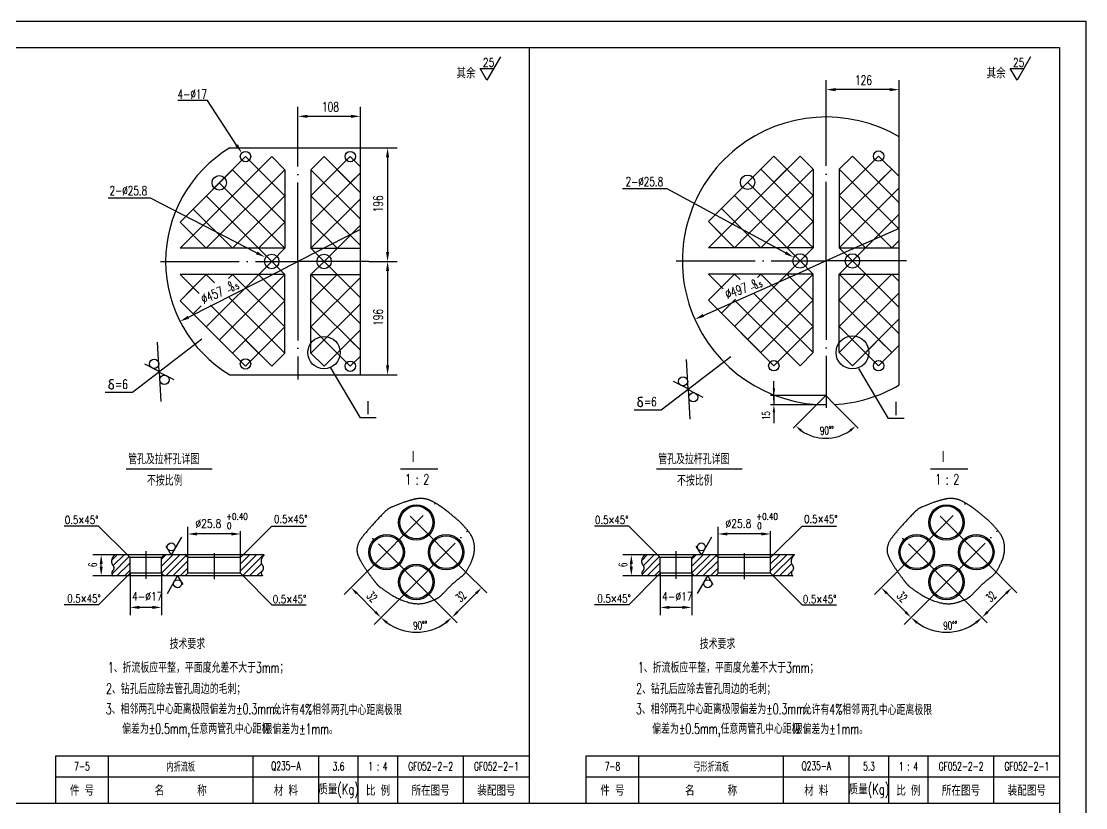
# Model space of a CAD drawing. Extents: x -1168 to 1459, y 189 to 1542.
# Drawn here: x 1036.3 to 1440.9, y 1243.3 to 1542 of the extents above; entities that cross this region are included whole.
import ezdxf
from ezdxf.enums import TextEntityAlignment as Align

# ---------------------------------------------------------------- set-up
doc = ezdxf.new("R2010")
doc.units = 0
doc.header["$MEASUREMENT"] = 0
doc.linetypes.add('DASHDOT-M', pattern=[36, 30, -3, 0, -3])
doc.linetypes.add('DIVIDE-M', pattern=[39, 30, -3, 0, -3, 0, -3])
doc.layers.get('0').update_dxf_attribs({"linetype": 'CONTINUOUS'})
for name, color, linetype in [('CDR_DWG1', 4, 'CONTINUOUS'), ('CDR_DWG2', 2, 'CONTINUOUS'), ('CDR_DWG3', 1, 'DASHDOT-M'), ('CDR_DWG4', 3, 'DIVIDE-M')]:
    doc.layers.add(name, color=color, linetype=linetype)
doc.styles.add('HZ', font='romans', dxfattribs={"width": 0.7, "bigfont": 'hz'})

# ---------------------------------------------------------------- blocks, each defined once
blk = doc.blocks.new('SY', base_point=(289.2, -51.1))
blk.add_circle((289.2, -51.1), 9)

msp = doc.modelspace()

# ---------------------------------------------------------------- linework, layer by layer
for p, q in [((599.9, 1542.01), (1440.9, 1542.01)), ((1440.9, 1542.01), (1440.9, 948.01)), ((1229.4, 1532.01), (1229.4, 1245.01)), ((1342.26, 1507.9), (1342.26, 1519.65)), ((1369.98, 1498.11), (1369.98, 1519.65)), ((1366.38, 1516.05), (1345.86, 1516.05)), ((1107.05, 1511.88), (1095.78, 1511.88)), ((1118.17, 1494.99), (1107.05, 1511.88)), ((1141.44, 1495.59), (1141.44, 1509.51)), ((1165.2, 1493.91), (1165.2, 1509.51)), ((1161.6, 1505.91), (1145.04, 1505.91)), ((1165.2, 1493.91), (1179.14, 1493.91)), ((1096.64, 1455.77), (1131.49, 1490.62)), ((1096.64, 1465.73), (1121.53, 1490.62)), ((1136.46, 1475.68), (1121.53, 1490.62)), ((1136.46, 1485.64), (1131.49, 1490.62)), ((1146.42, 1485.64), (1151.4, 1490.62)), ((1146.42, 1475.68), (1161.35, 1490.62)), ((1165.2, 1476.81), (1151.4, 1490.62)), ((1165.2, 1486.77), (1161.35, 1490.62)), ((1175.54, 1490.31), (1175.54, 1454.39)), ((1297.46, 1455.97), (1332.31, 1490.82)), ((1297.46, 1465.93), (1322.35, 1490.82)), ((1337.28, 1475.88), (1322.35, 1490.82)), ((1337.28, 1485.84), (1332.31, 1490.82)), ((1347.24, 1475.88), (1362.17, 1490.82)), ((1347.24, 1485.84), (1352.22, 1490.82)), ((1369.98, 1473.05), (1352.22, 1490.82)), ((1369.98, 1483.01), (1362.17, 1490.82)), ((1106.6, 1455.77), (1136.46, 1485.64)), ((1136.46, 1465.73), (1116.55, 1485.64)), ((1165.2, 1466.86), (1146.42, 1485.64)), ((1307.42, 1455.97), (1337.28, 1485.84)), ((1337.28, 1465.93), (1317.37, 1485.84)), ((1347.24, 1465.93), (1367.15, 1485.84)), ((1369.98, 1463.1), (1347.24, 1485.84)), ((1146.42, 1465.73), (1165.2, 1484.51)), ((1337.28, 1455.97), (1312.39, 1480.86)), ((1136.46, 1455.77), (1111.57, 1480.66)), ((1281.87, 1478.41), (1264.84, 1478.41)), ((1326.75, 1454.07), (1281.87, 1478.41)), ((1347.24, 1455.97), (1369.98, 1478.71)), ((1085.38, 1474.88), (1069.34, 1474.88)), ((1125.78, 1454.06), (1085.38, 1474.88)), ((1131.49, 1450.79), (1106.6, 1475.68)), ((1116.55, 1455.77), (1136.46, 1475.68)), ((1165.2, 1456.9), (1146.42, 1475.68)), ((1146.42, 1455.77), (1165.2, 1474.55)), ((1332.31, 1450.99), (1307.42, 1475.88)), ((1317.37, 1455.97), (1337.28, 1475.88)), ((1367.15, 1455.97), (1347.24, 1475.88)), ((1116.55, 1455.77), (1101.62, 1470.7)), ((1317.37, 1455.97), (1302.44, 1470.9)), ((1352.22, 1450.99), (1369.98, 1468.76)), ((1106.6, 1455.77), (1096.64, 1465.73)), ((1126.51, 1455.77), (1136.46, 1465.73)), ((1156.38, 1455.77), (1146.42, 1465.73)), ((1307.42, 1455.97), (1297.46, 1465.93)), ((1327.33, 1455.97), (1337.28, 1465.93)), ((1357.2, 1455.97), (1347.24, 1465.93)), ((1165.2, 1462.89), (1147.59, 1453.92)), ((1151.4, 1450.79), (1165.2, 1464.6)), ((1369.98, 1463.31), (1348.74, 1453.87)), ((1367.15, 1455.97), (1369.98, 1458.8)), ((1131.49, 1450.79), (1136.46, 1455.77)), ((1147.59, 1453.92), (1135.29, 1447.66)), ((1151.4, 1450.79), (1146.42, 1455.77)), ((1332.31, 1450.99), (1337.28, 1455.97)), ((1348.74, 1453.87), (1335.78, 1448.11)), ((1352.22, 1450.99), (1347.24, 1455.97)), ((1131.49, 1450.79), (1106.6, 1425.9)), ((1131.49, 1450.79), (1136.46, 1445.81)), ((1151.4, 1450.79), (1146.42, 1445.81)), ((1151.4, 1450.79), (1165.2, 1436.99)), ((1168.42, 1450.79), (1179.14, 1450.79)), ((1168.42, 1450.79), (1179.14, 1450.79)), ((1332.31, 1450.99), (1307.42, 1426.1)), ((1332.31, 1450.99), (1337.28, 1446.01)), ((1352.22, 1450.99), (1347.24, 1446.01)), ((1352.22, 1450.99), (1369.98, 1433.23)), ((1096.64, 1445.81), (1103.88, 1438.57)), ((1106.6, 1445.81), (1096.64, 1435.86)), ((1099.85, 1429.62), (1135.29, 1447.66)), ((1106.6, 1445.81), (1109.81, 1442.6)), ((1136.46, 1445.81), (1111.57, 1420.92)), ((1116.55, 1445.81), (1115.02, 1444.28)), ((1116.55, 1445.81), (1136.46, 1425.9)), ((1126.51, 1445.81), (1136.46, 1435.86)), ((1146.42, 1445.81), (1165.2, 1427.03)), ((1156.38, 1445.81), (1146.42, 1435.86)), ((1165.2, 1444.68), (1146.42, 1425.9)), ((1175.54, 1447.19), (1175.54, 1411.27)), ((1295.59, 1430.26), (1335.78, 1448.11)), ((1307.42, 1446.01), (1297.46, 1436.06)), ((1297.46, 1446.01), (1303.13, 1440.35)), ((1307.42, 1446.01), (1309.52, 1443.91)), ((1337.28, 1446.01), (1312.39, 1421.12)), ((1317.37, 1446.01), (1316.1, 1444.74)), ((1317.37, 1446.01), (1337.28, 1426.1)), ((1327.33, 1446.01), (1337.28, 1436.06)), ((1367.15, 1446.01), (1347.24, 1426.1)), ((1347.24, 1446.01), (1369.98, 1423.27)), ((1357.2, 1446.01), (1347.24, 1436.06)), ((1367.15, 1446.01), (1369.98, 1443.18)), ((1115.05, 1437.36), (1136.46, 1415.95)), ((1307.76, 1436.4), (1302.44, 1431.08)), ((1314.69, 1438.74), (1337.28, 1416.15)), ((1369.98, 1438.89), (1347.24, 1416.15)), ((1096.64, 1435.86), (1121.53, 1410.97)), ((1104.71, 1433.97), (1101.62, 1430.88)), ((1108.22, 1434.23), (1131.49, 1410.97)), ((1136.46, 1435.86), (1116.55, 1415.95)), ((1146.42, 1435.86), (1165.2, 1417.08)), ((1165.2, 1434.73), (1146.42, 1415.95)), ((1297.46, 1436.06), (1322.35, 1411.17)), ((1307.42, 1436.06), (1332.31, 1411.17)), ((1337.28, 1436.06), (1317.37, 1416.15)), ((1347.24, 1436.06), (1367.15, 1416.15)), ((1369.98, 1428.93), (1352.22, 1411.17)), ((1136.46, 1425.9), (1121.53, 1410.97)), ((1146.42, 1425.9), (1161.35, 1410.97)), ((1165.2, 1424.77), (1151.4, 1410.97)), ((1337.28, 1426.1), (1322.35, 1411.17)), ((1347.24, 1426.1), (1362.17, 1411.17)), ((1104.92, 1421.25), (1078.54, 1400.96)), ((1088.76, 1408.99), (1088.15, 1420.14)), ((1337.28, 1416.15), (1332.31, 1411.17)), ((1347.24, 1416.15), (1352.22, 1411.17)), ((1369.98, 1418.98), (1362.17, 1411.17)), ((1136.46, 1415.95), (1131.49, 1410.97)), ((1146.42, 1415.95), (1151.4, 1410.97)), ((1165.2, 1414.82), (1161.35, 1410.97)), ((1305.97, 1414.6), (1279.59, 1394.31)), ((1289.81, 1402.34), (1289.2, 1413.49)), ((1088.76, 1408.99), (1083.23, 1411.8)), ((1088.78, 1408.73), (1094.31, 1405.92)), ((1088.78, 1408.73), (1089.39, 1397.58)), ((1153.89, 1410.41), (1165.08, 1391.39)), ((1354.58, 1410.09), (1365.77, 1391.07)), ((1069.79, 1404.02), (1069.67, 1403.8)), ((1070.02, 1404.21), (1069.79, 1404.02)), ((1069.9, 1405.15), (1069.91, 1405.51)), ((1070.02, 1404.82), (1069.9, 1405.15)), ((1069.91, 1405.51), (1070.04, 1405.69)), ((1070.25, 1404.6), (1070.02, 1404.82)), ((1070.17, 1404.36), (1070.02, 1404.21)), ((1070.04, 1405.69), (1070.33, 1405.88)), ((1070.51, 1404.45), (1070.17, 1404.36)), ((1070.57, 1404.43), (1070.25, 1404.6)), ((1070.33, 1405.88), (1070.57, 1405.92)), ((1070.57, 1405.92), (1071.4, 1405.92)), ((1070.79, 1404.33), (1070.57, 1404.43)), ((1070.97, 1404.21), (1070.79, 1404.33)), ((1071.17, 1404.04), (1070.97, 1404.21)), ((1071.35, 1403.8), (1071.17, 1404.04)), ((1165.2, 1407.67), (1179.14, 1407.67)), ((1289.81, 1402.34), (1284.28, 1405.15)), ((1322.39, 1398.06), (1322.39, 1405.31)), ((1078.54, 1400.96), (1068.2, 1400.96)), ((1069.67, 1403.8), (1069.58, 1403.56)), ((1069.58, 1403.56), (1069.62, 1403.03)), ((1069.62, 1403.03), (1069.65, 1402.86)), ((1069.65, 1402.86), (1069.82, 1402.63)), ((1069.82, 1402.63), (1070.08, 1402.46)), ((1070.08, 1402.46), (1070.46, 1402.34)), ((1070.46, 1402.34), (1070.83, 1402.38)), ((1070.83, 1402.38), (1071.13, 1402.5)), ((1071.13, 1402.5), (1071.35, 1402.77)), ((1071.37, 1403.47), (1071.35, 1403.8)), ((1071.35, 1402.77), (1071.37, 1403.47)), ((1289.83, 1402.08), (1290.44, 1390.93)), ((1289.83, 1402.08), (1295.36, 1399.27)), ((1270.71, 1397.15), (1270.63, 1396.91)), ((1270.63, 1396.91), (1270.67, 1396.38)), ((1270.67, 1396.38), (1270.7, 1396.21)), ((1270.7, 1396.21), (1270.87, 1395.99)), ((1270.84, 1397.37), (1270.71, 1397.15)), ((1271.07, 1397.56), (1270.84, 1397.37)), ((1270.87, 1395.99), (1271.13, 1395.81)), ((1270.94, 1398.5), (1270.96, 1398.86)), ((1271.07, 1398.17), (1270.94, 1398.5)), ((1270.96, 1398.86), (1271.09, 1399.05)), ((1271.3, 1397.95), (1271.07, 1398.17)), ((1271.22, 1397.71), (1271.07, 1397.56)), ((1271.09, 1399.05), (1271.37, 1399.23)), ((1271.56, 1397.8), (1271.22, 1397.71)), ((1271.62, 1397.78), (1271.3, 1397.95)), ((1271.37, 1399.23), (1271.62, 1399.27)), ((1271.62, 1399.27), (1272.45, 1399.27)), ((1271.83, 1397.68), (1271.62, 1397.78)), ((1272.02, 1397.56), (1271.83, 1397.68)), ((1271.88, 1395.73), (1272.18, 1395.85)), ((1272.22, 1397.39), (1272.02, 1397.56)), ((1272.18, 1395.85), (1272.39, 1396.12)), ((1272.39, 1397.15), (1272.22, 1397.39)), ((1272.42, 1396.82), (1272.39, 1397.15)), ((1272.39, 1396.12), (1272.42, 1396.82)), ((1342.07, 1399.8), (1321.14, 1399.8)), ((1330.47, 1396.32), (1321.14, 1396.32)), ((1322.39, 1399.8), (1322.39, 1396.32)), ((1338.71, 1396.43), (1329.73, 1387.45)), ((1342.07, 1396.32), (1330.47, 1396.32)), ((1345.44, 1396.43), (1354.42, 1387.45)), ((1279.59, 1394.31), (1269.25, 1394.31)), ((1271.13, 1395.81), (1271.5, 1395.69)), ((1271.5, 1395.69), (1271.88, 1395.73)), ((1322.39, 1393.52), (1322.39, 1389.41)), ((1171.23, 1391.39), (1165.08, 1391.39)), ((1371.92, 1391.07), (1365.77, 1391.07)), ((1065.69, 1350.28), (1052.64, 1350.28)), ((1076.64, 1339.34), (1065.69, 1350.28)), ((1099.64, 1338.34), (1099.64, 1350.02)), ((1119.64, 1338.34), (1119.64, 1348.33)), ((1120.64, 1339.34), (1131.58, 1350.28)), ((1131.58, 1350.28), (1144.63, 1350.28)), ((1267.19, 1350.28), (1254.14, 1350.28)), ((1278.14, 1339.34), (1267.19, 1350.28)), ((1301.14, 1338.34), (1301.14, 1350.02)), ((1321.14, 1338.34), (1321.14, 1348.33)), ((1322.14, 1339.34), (1333.08, 1350.28)), ((1333.08, 1350.28), (1346.13, 1350.28)), ((1116.14, 1347.26), (1103.14, 1347.26)), ((1317.64, 1347.26), (1304.64, 1347.26)), ((1071.85, 1339.34), (1063.48, 1339.34)), ((1072.73, 1339.34), (1070.64, 1337.24)), ((1075.38, 1339.34), (1071.26, 1335.22)), ((1096.6, 1339.34), (1089.6, 1332.34)), ((1091.29, 1339.34), (1089.64, 1337.68)), ((1093.95, 1339.34), (1089.64, 1335.03)), ((1099.09, 1339.34), (1090.18, 1339.34)), ((1125.77, 1339.34), (1119.64, 1333.21)), ((1123.11, 1339.34), (1119.64, 1335.86)), ((1128.42, 1339.34), (1120.53, 1331.45)), ((1273.35, 1339.34), (1264.98, 1339.34)), ((1274.23, 1339.34), (1272.14, 1337.24)), ((1276.88, 1339.34), (1272.76, 1335.22)), ((1298.1, 1339.34), (1291.1, 1332.34)), ((1295.45, 1339.34), (1291.14, 1335.03)), ((1292.79, 1339.34), (1291.14, 1337.68)), ((1327.27, 1339.34), (1321.14, 1333.21)), ((1324.61, 1339.34), (1321.14, 1335.86)), ((1330.18, 1339.34), (1321.68, 1339.34)), ((1329.92, 1339.34), (1322.03, 1331.45)), ((1066.68, 1334.84), (1066.68, 1335.84)), ((1077.34, 1338.64), (1070.75, 1332.05)), ((1077.64, 1336.29), (1072.69, 1331.34)), ((1098.94, 1339.03), (1091.25, 1331.34)), ((1099.64, 1337.07), (1093.9, 1331.34)), ((1127.63, 1335.9), (1123.07, 1331.34)), ((1268.18, 1334.84), (1268.18, 1335.84)), ((1278.84, 1338.64), (1272.25, 1332.05)), ((1279.14, 1336.29), (1274.19, 1331.34)), ((1300.44, 1339.03), (1292.75, 1331.34)), ((1301.14, 1337.07), (1295.4, 1331.34)), ((1329.13, 1335.9), (1324.57, 1331.34)), ((1071.2, 1331.34), (1063.48, 1331.34)), ((1076.64, 1331.34), (1065.69, 1320.39)), ((1077.64, 1333.46), (1075.52, 1331.34)), ((1077.64, 1332.34), (1077.64, 1316.36)), ((1089.64, 1332.34), (1089.64, 1316.36)), ((1099.64, 1334.24), (1096.73, 1331.34)), ((1120.64, 1331.34), (1131.58, 1320.39)), ((1128.07, 1333.51), (1125.9, 1331.34)), ((1168.69, 1333.84), (1159.09, 1324.24)), ((1204.58, 1333.56), (1213.27, 1324.87)), ((1272.7, 1331.34), (1264.98, 1331.34)), ((1278.14, 1331.34), (1267.19, 1320.39)), ((1279.14, 1333.46), (1277.02, 1331.34)), ((1279.14, 1332.34), (1279.14, 1316.36)), ((1291.14, 1332.34), (1291.14, 1316.36)), ((1301.14, 1334.24), (1298.23, 1331.34)), ((1322.14, 1331.34), (1333.08, 1320.39)), ((1329.57, 1333.51), (1327.4, 1331.34)), ((1370.19, 1333.84), (1360.59, 1324.24)), ((1406.08, 1333.56), (1414.77, 1324.87)), ((1170.88, 1317.64), (1163.81, 1324.71)), ((1202.12, 1317.66), (1209.19, 1324.73)), ((1372.38, 1317.64), (1365.31, 1324.71)), ((1403.62, 1317.66), (1410.69, 1324.73)), ((1065.69, 1320.39), (1052.64, 1320.39)), ((1086.14, 1319.36), (1081.14, 1319.36)), ((1131.58, 1320.39), (1144.63, 1320.39)), ((1180.01, 1322.53), (1170.4, 1312.93)), ((1193.26, 1322.24), (1201.95, 1313.55)), ((1267.19, 1320.39), (1254.14, 1320.39)), ((1287.64, 1319.36), (1282.64, 1319.36)), ((1333.08, 1320.39), (1346.13, 1320.39)), ((1381.51, 1322.53), (1371.9, 1312.93)), ((1394.76, 1322.24), (1403.45, 1313.55)), ((1049.4, 1255.01), (1229.4, 1255.01)), ((1251.01, 1255.01), (1431.01, 1255.01)), ((624.9, 1245.01), (1430.9, 1245.01))]:
    msp.add_line(p, q)
for points in [[(1218.44, 1528.53), (1213.29, 1519.61), (1210.71, 1524.07), (1215.86, 1524.07)], [(1419.94, 1528.53), (1414.79, 1519.61), (1412.21, 1524.07), (1417.36, 1524.07)], [(1097.16, 1346.01), (1093.31, 1339.34), (1091.39, 1342.67)], [(1298.66, 1346.01), (1294.81, 1339.34), (1292.89, 1342.67)], [(1091.88, 1324.67), (1095.73, 1331.34), (1097.66, 1328)], [(1293.38, 1324.67), (1297.23, 1331.34), (1299.16, 1328)]]:
    msp.add_lwpolyline(points)
for centre, radius in [((1151.38, 1416.16), 6.13), ((1352.25, 1416.23), 6.25), ((1086.81, 1411.88), 1.75), ((1090.73, 1405.84), 1.75), ((1287.86, 1405.23), 1.75), ((1291.78, 1399.19), 1.75), ((1093.31, 1342.34), 1.5), ((1294.81, 1342.34), 1.5), ((1095.73, 1328.34), 1.5), ((1297.23, 1328.34), 1.5)]:
    msp.add_circle(centre, radius)
for centre, radius, start, end in [((1342.07, 1399.8), 16.21, 234.91, 305.09), ((1186.49, 1329.01), 19.08, 234.0169, 305.9831), ((1387.99, 1329.01), 19.08, 234.0169, 305.9831)]:
    msp.add_arc(centre, radius, start, end)
for points in [[(1345.86, 1515.45), (1345.86, 1516.65), (1342.26, 1516.05)], [(1366.38, 1515.45), (1366.38, 1516.65), (1369.98, 1516.05)], [(1145.04, 1505.31), (1145.04, 1506.51), (1141.44, 1505.91)], [(1161.6, 1505.31), (1161.6, 1506.51), (1165.2, 1505.91)], [(1118.67, 1495.32), (1117.66, 1494.66), (1120.14, 1491.98)], [(1176.14, 1490.31), (1174.94, 1490.31), (1175.54, 1493.91)], [(1126.05, 1454.59), (1125.5, 1453.53), (1128.97, 1452.41)], [(1176.14, 1454.39), (1174.94, 1454.39), (1175.54, 1450.79)], [(1327.04, 1454.6), (1326.47, 1453.54), (1329.92, 1452.35)], [(1176.14, 1447.19), (1174.94, 1447.19), (1175.54, 1450.79)], [(1100.12, 1429.08), (1099.58, 1430.15), (1096.64, 1427.99)], [(1295.83, 1429.71), (1295.35, 1430.81), (1292.3, 1428.8)], [(1176.14, 1411.27), (1174.94, 1411.27), (1175.54, 1407.67)], [(1321.92, 1402.6), (1322.86, 1402.6), (1322.39, 1399.8)], [(1321.92, 1393.52), (1322.86, 1393.52), (1322.39, 1396.32)], [(1332.46, 1386.18), (1333.06, 1386.89), (1330.61, 1388.34)], [(1351.09, 1386.89), (1351.69, 1386.18), (1353.54, 1388.34)], [(1103.14, 1347.84), (1103.14, 1346.68), (1099.64, 1347.26)], [(1116.14, 1347.84), (1116.14, 1346.68), (1119.64, 1347.26)], [(1304.64, 1347.84), (1304.64, 1346.68), (1301.14, 1347.26)], [(1317.64, 1347.84), (1317.64, 1346.68), (1321.14, 1347.26)], [(1066.1, 1335.84), (1067.27, 1335.84), (1066.68, 1339.34)], [(1267.6, 1335.84), (1268.77, 1335.84), (1268.18, 1339.34)], [(1066.1, 1334.84), (1067.27, 1334.84), (1066.68, 1331.34)], [(1267.6, 1334.84), (1268.77, 1334.84), (1268.18, 1331.34)], [(1164.16, 1325.07), (1163.45, 1324.36), (1161.68, 1326.83)], [(1208.84, 1325.08), (1209.54, 1324.37), (1211.31, 1326.85)], [(1365.66, 1325.07), (1364.95, 1324.36), (1363.18, 1326.83)], [(1410.34, 1325.08), (1411.04, 1324.37), (1412.81, 1326.85)], [(1081.14, 1319.95), (1081.14, 1318.78), (1077.64, 1319.36)], [(1086.14, 1319.95), (1086.14, 1318.78), (1089.64, 1319.36)], [(1282.64, 1319.95), (1282.64, 1318.78), (1279.14, 1319.36)], [(1287.64, 1319.95), (1287.64, 1318.78), (1291.14, 1319.36)], [(1171.23, 1318), (1170.52, 1317.29), (1173, 1315.52)], [(1174.95, 1313.19), (1175.6, 1313.95), (1173, 1315.52)], [(1197.38, 1313.95), (1198.03, 1313.19), (1199.98, 1315.52)], [(1201.76, 1318.01), (1202.47, 1317.3), (1200, 1315.53)], [(1372.73, 1318), (1372.02, 1317.29), (1374.5, 1315.52)], [(1376.45, 1313.19), (1377.1, 1313.95), (1374.5, 1315.52)], [(1398.88, 1313.95), (1399.53, 1313.19), (1401.48, 1315.52)], [(1403.26, 1318.01), (1403.97, 1317.3), (1401.5, 1315.53)]]:
    msp.add_solid(points)
at = {"layer": 'CDR_DWG1'}
for p, q in [((624.9, 1532.01), (1430.9, 1532.01)), ((1430.9, 1532.01), (1430.9, 958.01)), ((1369.98, 1403.87), (1369.98, 1498.11)), ((1115.6, 1493.91), (1165.2, 1493.91)), ((1165.2, 1407.67), (1165.2, 1493.91)), ((1115.6, 1407.67), (1165.2, 1407.67)), ((1342.07, 1399.8), (1338.71, 1396.43)), ((1342.07, 1399.8), (1345.44, 1396.43)), ((1077.09, 1339.34), (1071.85, 1339.34)), ((1077.64, 1338.34), (1076.64, 1339.34)), ((1090.18, 1339.34), (1077.09, 1339.34)), ((1089.64, 1338.34), (1090.64, 1339.34)), ((1099.64, 1338.34), (1098.64, 1339.34)), ((1120.18, 1339.34), (1099.09, 1339.34)), ((1119.64, 1338.34), (1120.64, 1339.34)), ((1128.68, 1339.34), (1120.18, 1339.34)), ((1278.59, 1339.34), (1273.35, 1339.34)), ((1279.14, 1338.34), (1278.14, 1339.34)), ((1291.68, 1339.34), (1278.59, 1339.34)), ((1291.14, 1338.34), (1292.14, 1339.34)), ((1300.59, 1339.34), (1291.68, 1339.34)), ((1301.14, 1338.34), (1300.14, 1339.34)), ((1321.68, 1339.34), (1300.59, 1339.34)), ((1321.14, 1338.34), (1322.14, 1339.34)), ((1077.64, 1332.34), (1077.64, 1338.34)), ((1089.64, 1338.34), (1077.64, 1338.34)), ((1089.64, 1332.34), (1089.64, 1338.34)), ((1099.64, 1332.34), (1099.64, 1338.34)), ((1119.64, 1338.34), (1099.64, 1338.34)), ((1119.64, 1332.34), (1119.64, 1338.34)), ((1279.14, 1332.34), (1279.14, 1338.34)), ((1291.14, 1338.34), (1279.14, 1338.34)), ((1291.14, 1332.34), (1291.14, 1338.34)), ((1321.14, 1338.34), (1301.14, 1338.34)), ((1301.14, 1332.34), (1301.14, 1338.34)), ((1321.14, 1332.34), (1321.14, 1338.34)), ((1128.03, 1331.34), (1071.2, 1331.34)), ((1077.64, 1332.34), (1076.64, 1331.34)), ((1089.64, 1332.34), (1077.64, 1332.34)), ((1089.64, 1332.34), (1090.64, 1331.34)), ((1099.64, 1332.34), (1098.64, 1331.34)), ((1119.64, 1332.34), (1099.64, 1332.34)), ((1119.64, 1332.34), (1120.64, 1331.34)), ((1329.53, 1331.34), (1272.7, 1331.34)), ((1279.14, 1332.34), (1278.14, 1331.34)), ((1291.14, 1332.34), (1279.14, 1332.34)), ((1291.14, 1332.34), (1292.14, 1331.34)), ((1301.14, 1332.34), (1300.14, 1331.34)), ((1321.14, 1332.34), (1301.14, 1332.34)), ((1321.14, 1332.34), (1322.14, 1331.34)), ((1049.4, 1245.01), (1049.4, 1263.01)), ((1049.4, 1263.01), (1229.4, 1263.01)), ((1069.4, 1245.01), (1069.4, 1263.01)), ((1124.4, 1245.01), (1124.4, 1263.01)), ((1149.4, 1245.01), (1149.4, 1263.01)), ((1164.4, 1245.01), (1164.4, 1263.01)), ((1179.4, 1245.01), (1179.4, 1263.01)), ((1204.4, 1245.01), (1204.4, 1263.01)), ((1251.01, 1245.01), (1251.01, 1263.01)), ((1251.01, 1263.01), (1431.01, 1263.01)), ((1271.01, 1245.01), (1271.01, 1263.01)), ((1326.01, 1245.01), (1326.01, 1263.01)), ((1351.01, 1245.01), (1351.01, 1263.01)), ((1366.01, 1245.01), (1366.01, 1263.01)), ((1381.01, 1245.01), (1381.01, 1263.01)), ((1406.01, 1245.01), (1406.01, 1263.01))]:
    msp.add_line(p, q, dxfattribs=at)
for points in [[(1136.46, 1455.77), (1096.64, 1455.77), (1101.62, 1460.75), (1096.64, 1465.73), (1116.55, 1485.64), (1121.53, 1480.66), (1131.49, 1490.62), (1136.46, 1485.64), (1136.46, 1455.77)], [(1165.2, 1484.51), (1161.35, 1480.66), (1151.4, 1490.62), (1146.42, 1485.64), (1146.42, 1455.77)], [(1337.28, 1455.97), (1297.46, 1455.97), (1302.44, 1460.95), (1297.46, 1465.93), (1317.37, 1485.84), (1322.35, 1480.86), (1332.31, 1490.82), (1337.28, 1485.84), (1337.28, 1455.97)], [(1369.98, 1483.01), (1367.15, 1485.84), (1362.17, 1480.86), (1352.22, 1490.82), (1347.24, 1485.84), (1347.24, 1455.97)], [(1146.42, 1455.77), (1165.2, 1455.77)], [(1347.24, 1455.97), (1369.98, 1455.97)], [(1136.46, 1445.81), (1096.64, 1445.81), (1101.62, 1440.84), (1096.64, 1435.86), (1116.55, 1415.95), (1121.53, 1420.92), (1131.49, 1410.97), (1136.46, 1415.95), (1136.46, 1445.81)], [(1165.2, 1417.08), (1161.35, 1420.92), (1151.4, 1410.97), (1146.42, 1415.95), (1146.42, 1445.81)], [(1146.42, 1445.81), (1165.2, 1445.81)], [(1337.28, 1446.01), (1297.46, 1446.01), (1302.44, 1441.04), (1297.46, 1436.06), (1317.37, 1416.15), (1322.35, 1421.12), (1332.31, 1411.17), (1337.28, 1416.15), (1337.28, 1446.01)], [(1347.24, 1446.01), (1369.98, 1446.01)], [(1369.98, 1418.98), (1367.15, 1416.15), (1362.17, 1421.12), (1352.22, 1411.17), (1347.24, 1416.15), (1347.24, 1446.01)]]:
    msp.add_lwpolyline(points, dxfattribs=at)
for centre, radius in [((1121.53, 1490.62), 1.98), ((1161.35, 1490.62), 1.98), ((1111.57, 1480.66), 2.75), ((1312.39, 1480.86), 2.75), ((1131.49, 1450.79), 2.75), ((1151.4, 1450.79), 2.75), ((1332.31, 1450.99), 2.75), ((1352.22, 1450.99), 2.75), ((1121.53, 1411.84), 1.98), ((1161.35, 1410.97), 1.98), ((1186.49, 1351.64), 6.75), ((1186.49, 1351.64), 6.25), ((1387.99, 1351.64), 6.75), ((1387.99, 1351.64), 6.25), ((1175.18, 1340.33), 6.75), ((1175.18, 1340.33), 6.25), ((1197.8, 1340.33), 6.75), ((1197.8, 1340.33), 6.25), ((1376.68, 1340.33), 6.75), ((1376.68, 1340.33), 6.25), ((1399.3, 1340.33), 6.75), ((1399.3, 1340.33), 6.25), ((1186.49, 1329.01), 6.75), ((1186.49, 1329.01), 6.25), ((1387.99, 1329.01), 6.75), ((1387.99, 1329.01), 6.25)]:
    msp.add_circle(centre, radius, dxfattribs=at)
for centre, radius, start, end in [((1342.26, 1450.99), 54.67, 59.533, 266.2789), ((1141.44, 1450.79), 50.27, 120.9331, 239.0669), ((1342.26, 1450.99), 54.67, 273.3488, 300.467)]:
    msp.add_arc(centre, radius, start, end, dxfattribs=at)
at = {"layer": 'CDR_DWG2'}
for p, q in [((1076.21, 1372.03), (1108.83, 1372.03)), ((1180.4, 1372.03), (1194.64, 1372.03)), ((1277.71, 1372.03), (1310.33, 1372.03)), ((1381.9, 1372.03), (1396.14, 1372.03))]:
    msp.add_line(p, q, dxfattribs=at)
at = {"layer": 'CDR_DWG3', "linetype": 'DASHDOT-M'}
for p, q in [((1342.26, 1450.99), (1342.26, 1507.9)), ((1141.44, 1450.79), (1141.44, 1495.59)), ((1089.19, 1450.79), (1141.44, 1450.79)), ((1141.44, 1450.79), (1141.44, 1405.99)), ((1168.42, 1450.79), (1141.44, 1450.79)), ((1285.25, 1450.99), (1342.26, 1450.99)), ((1372.81, 1450.99), (1342.26, 1450.99)), ((1342.26, 1450.99), (1342.26, 1395.21)), ((1167.85, 1333), (1193.8, 1358.95)), ((1205.32, 1332.81), (1179.63, 1358.5)), ((1369.35, 1333), (1395.3, 1358.95)), ((1406.82, 1332.81), (1381.13, 1358.5)), ((1193.26, 1322.24), (1167.47, 1348.03)), ((1180.01, 1322.53), (1206, 1348.53)), ((1394.76, 1322.24), (1368.97, 1348.03)), ((1381.51, 1322.53), (1407.5, 1348.53)), ((1083.64, 1340.72), (1083.64, 1330.16)), ((1109.64, 1339.97), (1109.64, 1330.07)), ((1285.14, 1340.72), (1285.14, 1330.16)), ((1311.14, 1339.97), (1311.14, 1330.07))]:
    msp.add_line(p, q, dxfattribs=at)
at = {"layer": 'CDR_DWG4', "linetype": 'DIVIDE-M'}
for points in [[(1167.85, 1333, -0.023977), (1165.35, 1336.9, -0.041569), (1164.21, 1339.33, -0.136871), (1163.98, 1342.17, -0.111271), (1165.37, 1345.37, -0.01502), (1167.11, 1347.6, -0.010523), (1169.75, 1350.64, -0.009998), (1174.23, 1355.41, -0.037701), (1175.54, 1356.56, -0.059647), (1177.12, 1357.48, -0.020375), (1182.1, 1359.39, -0.017092), (1185.17, 1360.31, -0.029449), (1186.99, 1360.67, -0.087448), (1189.91, 1360.57, -0.076351), (1193.04, 1359.39, -0.014588), (1195.32, 1358.01, -0.01865), (1197.02, 1356.81, -0.009886), (1198.76, 1355.45, -0.005092), (1202.04, 1352.7, -0.029478), (1204.08, 1350.74, -0.020788), (1206.67, 1347.69, -0.149114), (1208.53, 1342.86, -0.123357), (1207.45, 1336.76, -0.031047), (1205.6, 1333.23, -0.070606), (1204.49, 1331.87, -0.019019), (1202.32, 1330.02, 0.018662), (1200.11, 1328.14, 0.020772), (1197.96, 1325.99, -0.020092), (1195.74, 1323.77, -0.075492), (1193.93, 1322.55, -0.042645), (1190.33, 1321.2, -0.12342), (1184.56, 1321.04, -0.085917), (1176.95, 1324.16, -0.018798), (1172.81, 1326.98, -0.055143), (1171.55, 1328.14, -0.015916), (1170.2, 1329.8, -0.008606)], [(1369.35, 1333, -0.023977), (1366.85, 1336.9, -0.041569), (1365.71, 1339.33, -0.136871), (1365.48, 1342.17, -0.111271), (1366.87, 1345.37, -0.01502), (1368.61, 1347.6, -0.010523), (1371.25, 1350.64, -0.009998), (1375.73, 1355.41, -0.037701), (1377.04, 1356.56, -0.059647), (1378.62, 1357.48, -0.020375), (1383.6, 1359.39, -0.017092), (1386.67, 1360.31, -0.029449), (1388.49, 1360.67, -0.087448), (1391.41, 1360.57, -0.076351), (1394.54, 1359.39, -0.014588), (1396.82, 1358.01, -0.01865), (1398.52, 1356.81, -0.009886), (1400.26, 1355.45, -0.005092), (1403.54, 1352.7, -0.029478), (1405.58, 1350.74, -0.020788), (1408.17, 1347.69, -0.149114), (1410.03, 1342.86, -0.123357), (1408.95, 1336.76, -0.031047), (1407.1, 1333.23, -0.070606), (1405.99, 1331.87, -0.019019), (1403.82, 1330.02, 0.018662), (1401.61, 1328.14, 0.020772), (1399.46, 1325.99, -0.020092), (1397.24, 1323.77, -0.075492), (1395.43, 1322.55, -0.042645), (1391.83, 1321.2, -0.12342), (1386.06, 1321.04, -0.085917), (1378.45, 1324.16, -0.018798), (1374.31, 1326.98, -0.055143), (1373.05, 1328.14, -0.015916), (1371.7, 1329.8, -0.008606)]]:
    msp.add_lwpolyline(points, format="xyb", close=True, dxfattribs=at)
for points in [[(1071.85, 1339.34, 0.09287), (1070.93, 1338.14, 0.107934), (1070.6, 1336.88, 0.198032), (1071.18, 1335.32, -0.243275), (1071.54, 1333.99, -0.177796), (1071.05, 1333.22, 0.2131), (1070.69, 1332.54, 0.1198), (1070.79, 1331.93, 0.101396), (1071.2, 1331.34)], [(1128.68, 1339.34, 0.09287), (1127.76, 1338.14, 0.107934), (1127.43, 1336.88, 0.198032), (1128.01, 1335.32, -0.243275), (1128.37, 1333.99, -0.177796), (1127.89, 1333.22, 0.2131), (1127.52, 1332.54, 0.1198), (1127.62, 1331.93, 0.101396), (1128.03, 1331.34)], [(1273.35, 1339.34, 0.09287), (1272.43, 1338.14, 0.107934), (1272.1, 1336.88, 0.198032), (1272.68, 1335.32, -0.243275), (1273.04, 1333.99, -0.177796), (1272.55, 1333.22, 0.2131), (1272.19, 1332.54, 0.1198), (1272.29, 1331.93, 0.101396), (1272.7, 1331.34)], [(1330.18, 1339.34, 0.09287), (1329.26, 1338.14, 0.107934), (1328.93, 1336.88, 0.198032), (1329.51, 1335.32, -0.243275), (1329.87, 1333.99, -0.177796), (1329.39, 1333.22, 0.2131), (1329.02, 1332.54, 0.1198), (1329.12, 1331.93, 0.101396), (1329.53, 1331.34)]]:
    msp.add_lwpolyline(points, format="xyb", dxfattribs=at)

# ---------------------------------------------------------------- block references
at = {"layer": 'CDR_DWG1', "xscale": 0.22, "yscale": 0.22, "zscale": 0.22}
for p in [(1362.17, 1490.82), (1322.35, 1411.17), (1362.17, 1411.17)]:
    msp.add_blockref('SY', p, dxfattribs=at)

# ---------------------------------------------------------------- texts
at = {"style": 'HZ'}
for s, height, width, p in [('25', 3.2, 0.8, (1211.73, 1524.77)), ('25', 3.2, 0.8, (1413.23, 1524.77)), ('其余', 4, 0.7, (1201.71, 1520.32)), ('126', 3.6, 0.7, (1353.18, 1517.85)), ('其余', 4, 0.7, (1403.21, 1520.32)), ('4-%%c17', 3.5, 0.7, (1095.76, 1512.59)), ('108', 3.6, 0.7, (1150.59, 1507.71)), ('2-%%C25.8', 3.5, 0.7, (1266.01, 1479.33)), ('2-%%C25.8', 3.5, 0.7, (1069.87, 1475.93)), ('=6', 3.5, 0.7, (1071.96, 1402.41)), ('=6', 3.5, 0.7, (1273.01, 1395.76)), ('0.5×45%%D', 3, 0.8, (1052.87, 1351.09)), ('%%C25.8', 3.2, 0.8, (1102.47, 1349.6)), ('+0.40', 2.5, 0.8, (1114.18, 1352.69)), ('0', 2.5, 0.8, (1114.5, 1349.11)), ('0.5×45%%D', 3, 0.8, (1132.35, 1351.42)), ('0.5×45%%D', 3, 0.8, (1254.37, 1351.09)), ('%%C25.8', 3.2, 0.8, (1303.97, 1349.6)), ('+0.40', 2.5, 0.8, (1315.68, 1352.69)), ('0', 2.5, 0.8, (1316, 1349.11)), ('0.5×45%%D', 3, 0.8, (1333.85, 1351.42)), ('0.5×45%%D', 3, 0.8, (1053.77, 1321.23)), ('4-%%c17', 3.2, 0.8, (1078.38, 1321.94)), ('0.5×45%%D', 3, 0.8, (1131.89, 1321)), ('0.5×45%%D', 3, 0.8, (1255.27, 1321.23)), ('4-%%c17', 3.2, 0.8, (1279.88, 1321.94)), ('0.5×45%%D', 3, 0.8, (1333.39, 1321)), ('技术要求', 4, 0.65, (1092.7, 1303.56)), ('技术要求', 4, 0.65, (1294.2, 1303.56)), ('1、折流板应平整，平面度允差不大于3mm；', 4, 0.65, (1069.21, 1294.54)), ('1、折流板应平整，平面度允差不大于3mm；', 4, 0.65, (1270.71, 1294.54)), ('2、钻孔后应除去管孔周边的毛刺；', 4, 0.65, (1068.53, 1286.47)), ('2、钻孔后应除去管孔周边的毛刺；', 4, 0.65, (1270.03, 1286.47)), ('3、相邻两孔中心距离极限偏差为%%P0.3mm，', 4, 0.65, (1068.43, 1278.8)), ('允许有4%%%相邻', 4, 0.65, (1131.81, 1278.64)), ('两孔中心距离极限', 4, 0.65, (1153.97, 1278.48)), ('3、相邻两孔中心距离极限偏差为%%P0.3mm，', 4, 0.65, (1269.93, 1278.8)), ('允许有4%%%相邻', 4, 0.65, (1333.31, 1278.64)), ('两孔中心距离极限', 4, 0.65, (1355.47, 1278.48)), ('  偏差为%%p0.5mm,任意两管孔中心距极', 4, 0.65, (1071.07, 1271.31)), ('限偏差为%%p1mm。', 4, 0.65, (1128.4, 1271.2)), ('  偏差为%%p0.5mm,任意两管孔中心距极', 4, 0.65, (1272.57, 1271.31)), ('限偏差为%%p1mm。', 4, 0.65, (1329.9, 1271.2))]:
    msp.add_text(s, height=height, dxfattribs=dict(at, width=width)).set_placement(p)
for s, height, rotation, width, p in [('196', 3.6, 90, 0.7, (1173.74, 1469.41)), ('%%c457', 3.6, 23.8024, 0.7, (1105.63, 1434.56)), ('-0.5', 1.7, 23.8024, 0.7, (1114.99, 1438.75)), ('0', 1.7, 23.8024, 0.7, (1115.33, 1441.27)), ('%%C497', 3.6, 19.502, 0.7, (1304.62, 1436.44)), ('-0.5', 1.7, 19.502, 0.7, (1313.78, 1439.74)), ('0', 1.7, 19.502, 0.7, (1314.28, 1441.99)), ('196', 3.6, 90, 0.7, (1173.74, 1426.29)), ('15', 3, 90, 0.65, (1320.89, 1390.57)), ('90%%d%%d', 3, 3.5158, 0.65, (1339.98, 1384.93)), ('6', 3.2, 90, 0.6, (1065.08, 1334.7)), ('6', 3.2, 90, 0.6, (1266.58, 1334.7)), ('32', 3.2, 315, 0.6, (1167.34, 1323.44)), ('32', 3.2, 45, 0.6, (1203.39, 1321.19)), ('32', 3.2, 315, 0.6, (1368.84, 1323.44)), ('32', 3.2, 45, 0.6, (1404.89, 1321.19)), ('90%%d%%d', 3, 2.8422, 0.65, (1185.37, 1310.9)), ('90%%d%%d', 3, 2.8422, 0.65, (1386.87, 1310.9))]:
    msp.add_text(s, height=height, rotation=rotation, dxfattribs=dict(at, width=width)).set_placement(p)
at = {"style": 'HZ', "width": 0.7}
for p in [(1168.03, 1392.76), (1368.72, 1392.44)]:
    msp.add_text('I', height=5, dxfattribs=at).set_placement(p, align=Align.CENTER)
at = {"style": 'HZ'}
for s, height, width, p in [('7-5', 3.2, 0.65, (1059.4, 1259.01)), ('内折流板', 3.2, 0.65, (1096.9, 1259.01)), ('Q235-A', 3.2, 0.65, (1136.9, 1259.01)), ('3.6', 3.2, 0.65, (1156.9, 1259.01)), ('1 : 4', 3.2, 0.65, (1171.9, 1259.01)), ('GF052-2-2', 3.2, 0.65, (1191.9, 1259.01)), ('GF052-2-1', 3.2, 0.65, (1216.9, 1259.01)), ('7-8', 3.2, 0.65, (1261.01, 1259.01)), ('弓形折流板', 3.2, 0.65, (1298.51, 1259.01)), ('Q235-A', 3.2, 0.65, (1338.51, 1259.01)), ('5.3', 3.2, 0.65, (1358.51, 1259.01)), ('1 : 4', 3.2, 0.65, (1373.51, 1259.01)), ('GF052-2-2', 3.2, 0.65, (1393.51, 1259.01)), ('GF052-2-1', 3.2, 0.65, (1418.51, 1259.01)), ('件 号', 4, 0.7, (1059.4, 1250.01)), ('名      称', 4, 0.7, (1096.9, 1250.01)), ('材 料', 4, 0.7, (1136.9, 1250.01)), ('质量(Kg)', 4, 0.7, (1156.9, 1250.01)), ('比 例', 4, 0.7, (1171.9, 1250.01)), ('所在图号', 4, 0.7, (1191.9, 1250.01)), ('装配图号', 4, 0.7, (1216.9, 1250.01)), ('件 号', 4, 0.7, (1261.01, 1250.01)), ('名      称', 4, 0.7, (1298.51, 1250.01)), ('材 料', 4, 0.7, (1338.51, 1250.01)), ('质量(Kg)', 4, 0.7, (1358.51, 1250.01)), ('比 例', 4, 0.7, (1373.51, 1250.01)), ('所在图号', 4, 0.7, (1393.51, 1250.01)), ('装配图号', 4, 0.7, (1418.51, 1250.01))]:
    msp.add_text(s, height=height, dxfattribs=dict(at, width=width)).set_placement(p, align=Align.MIDDLE)
at = {"layer": 'CDR_DWG2', "style": 'HZ', "width": 0.65}
for s, p in [('管孔及拉杆孔详图', (1076.92, 1373.76)), ('I', (1184.8, 1374.67)), ('管孔及拉杆孔详图', (1278.42, 1373.76)), ('I', (1386.3, 1374.67)), ('不按比例', (1084.07, 1365.59)), ('1 : 2', (1182.22, 1366.04)), ('不按比例', (1285.57, 1365.59)), ('1 : 2', (1383.72, 1366.04))]:
    msp.add_text(s, height=4, dxfattribs=at).set_placement(p)

doc.saveas('drawing.dxf')
